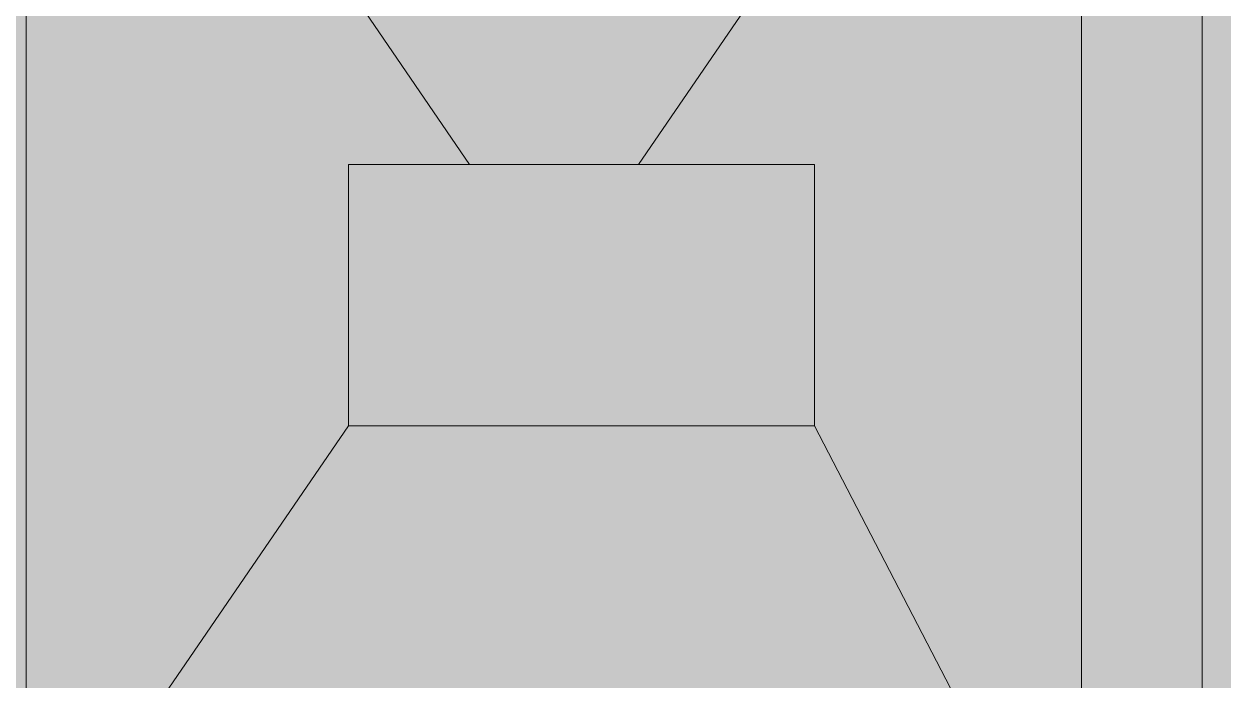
# Model space of a CAD drawing. Header units: millimetres. Extents: x 28 to 201, y 462 to 575.
# Drawn here: x 121.352 to 122.277, y 559.027 to 559.533 of the extents above; entities that cross this region are included whole.
import ezdxf

# ---------------------------------------------------------------- set-up
doc = ezdxf.new("R2010")
doc.units = ezdxf.units.MM
doc.layers.add('1- 3', color=3, linetype='Continuous')
doc.layers.add('8 hatch 2', color=104, linetype='Continuous')

# ---------------------------------------------------------------- blocks, each defined once
blk = doc.blocks.new('CTOBOM')
at = {"color": 0, "lineweight": 20}
for p, q in [((7.5575, -1.39401), (5.47428, -1.39401)), ((6.22413, -1.59996), (6.47849, -1.46794)), ((6.02259, -1.59996), (6.22413, -1.59996)), ((6.02259, -1.95904), (6.02259, -1.59996)), ((6.22413, -1.59996), (6.22413, -1.95904)), ((5.85449, -1.6202), (6.02259, -1.7355)), ((5.90025, -1.94936), (6.02259, -1.86575)), ((6.22413, -1.95904), (6.02259, -1.95904)), ((6.47849, -2.1333), (6.22413, -1.95904)), ((5.47428, -2.20723), (7.5575, -2.20723))]:
    blk.add_line(p, q, dxfattribs=at)
blk.add_lwpolyline([(5.47428, -1.65062), (5.47428, -2.3019), (7.5575, -2.3019), (7.5575, -1.30122), (5.47428, -1.30122), (5.47428, -1.65062)], dxfattribs=at)
blk = doc.blocks.new('zonas hatch')
at = {"layer": '8 hatch 2', "ltscale": 2, "transparency": 33554483}
h = blk.add_hatch(color=6, dxfattribs=at)
h.dxf.hatch_style = 1
h.paths.add_polyline_path([(79.84048, 79.60505), (60.14999, 79.60505), (60.14999, 62.26086), (84.49943, 62.26086)])

msp = doc.modelspace()

# ---------------------------------------------------------------- block references
at = {"color": 1}
msp.add_blockref('zonas hatch', (43.72087, 485.84233), dxfattribs=at)
at = {"layer": '1- 3', "rotation": 270}
msp.add_blockref('CTOBOM', (123.56135, 565.44738), dxfattribs=at)

doc.saveas('drawing.dxf')
